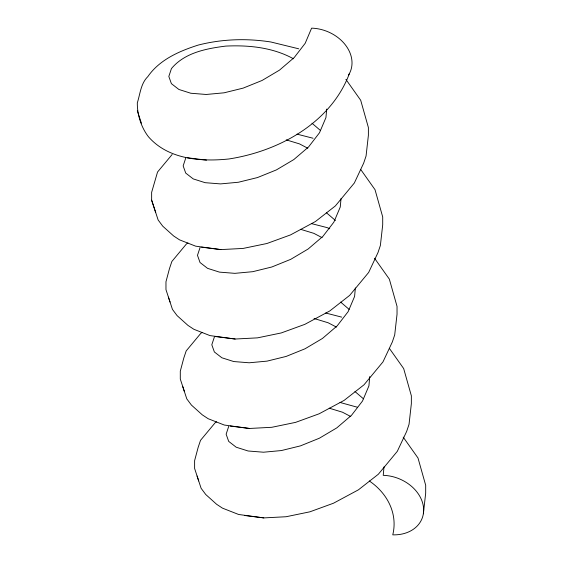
<?xml version="1.0" encoding="UTF-8"?>
<svg xmlns="http://www.w3.org/2000/svg" width="563" height="563" viewBox="0 0 563 563"><rect width="100%" height="100%" fill="white"/><g stroke="black" fill="none" stroke-linecap="round" stroke-linejoin="round"><path stroke-width="0.84" d="M349.349 73.669C330.826 123.037 278.713 151.299 228.817 158.984C200.871 161.877 168.175 159.413 148.428 136.746C141.179 127.322 137.203 114.739 137.316 102.874C140.194 93.908 140.75 83.528 147.844 76.596C159.568 59.678 179.231 51.134 198.211 45.082C221.97 39.002 246.721 38.2 270.916 42L298.735 48.812M345.893 79.376L360.693 100.256L368.385 127.519L368.385 135.373L366.056 156.035L363.677 163.108L354.338 183.003L335.365 205.924L315.449 221.519L290.508 234.912L266.918 243.505L243.139 248.424L220.837 249.592L195.65 246.165L179.52 239.845L173.622 235.96L162.756 226.185L158.133 219.978L151.637 200.168L151.644 192.314L157.541 172.032L172.165 154.459M326.709 109.088L325.935 117.59L319.51 132.741L308.545 146.971L293.83 159.561L276.398 169.906L257.488 177.556L238.423 182.243L220.548 183.904L205.115 182.679L193.222 178.9L185.72 173.087L183.158 165.888L185.755 158.041M341.037 198.528L340.256 207.022L333.838 222.181L322.873 236.404L308.151 248.994L290.726 259.339L271.809 266.996L252.752 271.683L234.87 273.344L219.443 272.119L207.55 268.34L200.041 262.527L197.479 255.328L200.076 247.481M355.366 287.96L354.584 296.462L348.159 311.613L337.195 325.843L322.479 338.433L305.047 348.779L286.138 356.428L267.073 361.122L249.198 362.783L233.765 361.552L221.871 357.779L214.369 351.966L211.808 344.76L214.404 336.913M369.764 376.548L368.913 385.901L362.488 401.053L351.523 415.283L336.808 427.873L319.376 438.218L300.466 445.868L281.401 450.555L263.519 452.216L248.093 450.991L236.2 447.212L228.698 441.399L226.136 434.2L228.726 426.353M384.015 466.84L383.234 475.334A36.609 28.579 21.4 0 1 423.327 506.116A36.609 28.579 21.4 0 1 392.77 534.85C398.048 513.35 387.013 492.899 369.286 480.964M423.355 513.78L425.684 493.125L425.684 485.271L417.999 458L403.199 437.127M187.951 242.956L186.487 243.899L171.87 261.471L169.491 268.544L165.965 281.753L165.965 289.607L170.04 302.049M202.279 332.395L200.815 333.331L186.191 350.911L183.812 357.984L180.294 371.186L180.294 379.047L184.368 391.489M216.6 421.835L215.143 422.771L200.519 440.343L198.141 447.423L194.615 460.625L194.615 468.479L198.69 480.922M168.436 297.151L172.461 309.418L177.085 315.618L187.951 325.393L193.848 329.278L209.971 335.597L235.158 339.025L257.467 337.863L281.247 332.944L304.836 324.351L329.777 310.959L349.686 295.364L368.666 272.443L377.998 252.548L380.377 245.468L382.706 224.813L382.706 216.959L375.021 189.689L360.693 169.456M182.757 386.591L186.782 398.857L191.406 405.057L202.272 414.832L208.169 418.717L224.299 425.037L249.486 428.464L271.788 427.296L295.568 422.377L319.158 413.784L344.106 400.399L364.015 384.803L382.988 361.882L392.327 341.98L394.705 334.908L397.035 314.253L397.035 306.392L389.35 279.128L374.543 258.255M197.085 476.031L201.111 488.29L205.734 494.497L216.6 504.272L222.498 508.157L238.621 514.476L263.808 517.904L286.117 516.735L309.896 511.816L333.486 503.223L358.427 489.831L378.336 474.236L397.316 451.315L406.655 431.42L409.034 424.347L411.356 403.685L411.363 395.831L403.671 368.568L389.343 348.328M187.233 157.739L206.508 160.152M201.561 247.178L220.837 249.592M215.882 336.611L235.158 339.025M230.211 426.05L249.486 428.464M244.539 515.49L263.808 517.904M297.018 134.135L313.063 138.245M311.339 223.574L327.385 227.684L329.749 228.796M325.667 313.007L341.713 317.124M339.996 402.446L357.611 407.295M286.229 139.863L299.495 143.896L307.806 148.238M300.558 229.303L313.823 233.335L322.135 237.67M314.048 318.489L328.145 322.768L336.456 327.11M329.207 408.175L342.473 412.207L350.784 416.55M293.485 58.798C272.999 47.454 248.797 44.977 225.735 46.096C206.297 48.559 184.58 52.697 171.426 68.602L168.83 76.448L171.391 83.655L178.893 89.468L190.787 93.24L206.22 94.471L224.095 92.811L243.16 88.117L262.076 80.467L279.501 70.122L294.224 57.532L305.188 43.302L311.606 28.15A36.609 28.579 21.4 0 1 345.203 44.681A36.609 28.579 21.4 0 1 348.511 75.104M311.979 123.213L320.488 130.51M326.308 212.652L335.471 220.513M340.636 302.085L349.137 309.383M354.957 391.524L363.466 398.822M137.316 110.735L141.39 123.177M151.637 200.168L155.719 212.61"/></g></svg>
